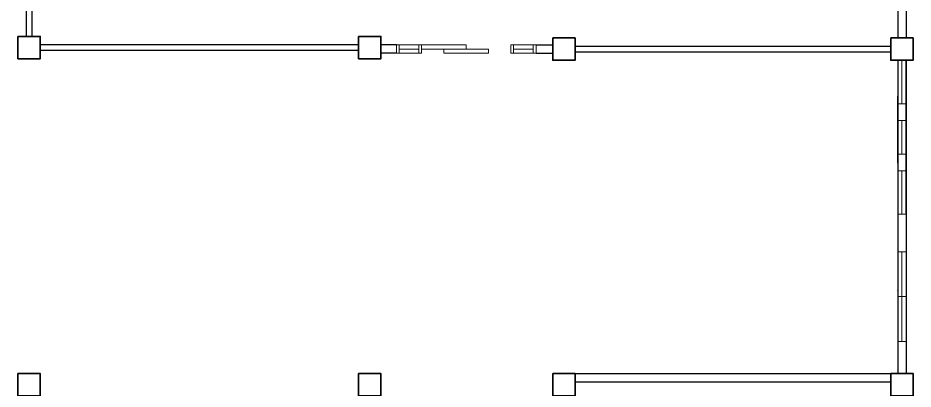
# Model space of a CAD drawing. Header units: millimetres. Extents: x 63005 to 126950, y 36019 to 74749.
# Drawn here: x 63223.28 to 63239.31, y 36163.65 to 36170.29 of the extents above; entities that cross this region are included whole.
import ezdxf

# ---------------------------------------------------------------- set-up
doc = ezdxf.new("R2010")
doc.units = ezdxf.units.MM
doc.header["$LTSCALE"] = 0.04

msp = doc.modelspace()

# ---------------------------------------------------------------- linework, layer by layer
at = {"color": 8, "linetype": 'ByBlock', "lineweight": 25}
for p, q in [((63239.03, 36172.655), (63239.03, 36169.93)), ((63239.18, 36172.655), (63239.18, 36169.93)), ((63223.43, 36172.58), (63223.43, 36169.957)), ((63223.53, 36172.58), (63223.53, 36169.957)), ((63239.03, 36169.53), (63239.03, 36163.93)), ((63239.18, 36169.53), (63239.18, 36163.93)), ((63239.18, 36166.778), (63239.18, 36169.53)), ((63239.03, 36167.691), (63239.03, 36168.891)), ((63239.18, 36167.691), (63239.18, 36168.891)), ((63239.18, 36168.454), (63239.18, 36168.754))]:
    msp.add_line(p, q, dxfattribs=at)
at = {"color": 8, "lineweight": 25}
for p, q in [((63229.38, 36169.807), (63223.68, 36169.807)), ((63233.255, 36169.78), (63238.905, 36169.78)), ((63229.38, 36169.707), (63223.68, 36169.707)), ((63233.255, 36169.68), (63238.905, 36169.68)), ((63233.255, 36163.93), (63238.905, 36163.93)), ((63233.255, 36163.78), (63238.905, 36163.78))]:
    msp.add_line(p, q, dxfattribs=at)
at = {"color": 8, "linetype": 'Continuous', "lineweight": 25}
for p, q in [((63230.055, 36169.807), (63229.78, 36169.807)), ((63232.555, 36169.805), (63232.855, 36169.805)), ((63230.055, 36169.655), (63229.78, 36169.655)), ((63232.555, 36169.655), (63232.855, 36169.655))]:
    msp.add_line(p, q, dxfattribs=at)
at = {"color": 8, "linetype": 'ByBlock', "lineweight": 13}
for p, q in [((63230.455, 36169.805), (63230.105, 36169.805)), ((63230.105, 36169.73), (63230.455, 36169.73)), ((63232.155, 36169.805), (63232.505, 36169.805)), ((63232.505, 36169.73), (63232.155, 36169.73)), ((63230.455, 36169.655), (63230.105, 36169.655)), ((63232.155, 36169.655), (63232.505, 36169.655))]:
    msp.add_line(p, q, dxfattribs=at)
at = {"color": 8, "linetype": 'ByBlock', "lineweight": 9}
for p, q in [((63239.03, 36168.891), (63239.03, 36169.53)), ((63239.03, 36168.754), (63239.03, 36169.53)), ((63239.105, 36169.53), (63239.105, 36168.754)), ((63239.18, 36168.891), (63239.18, 36169.53)), ((63239.18, 36168.754), (63239.03, 36168.754)), ((63239.18, 36168.454), (63239.03, 36168.454)), ((63239.03, 36168.454), (63239.03, 36167.854)), ((63239.105, 36168.454), (63239.105, 36167.854)), ((63239.18, 36168.154), (63239.18, 36168.454)), ((63239.03, 36167.854), (63239.18, 36167.854)), ((63239.03, 36167.854), (63239.03, 36167.554)), ((63239.03, 36167.691), (63239.03, 36166.928)), ((63239.18, 36167.691), (63239.18, 36166.928)), ((63239.03, 36167.554), (63239.18, 36167.554)), ((63239.105, 36167.554), (63239.105, 36166.779)), ((63239.18, 36167.554), (63239.18, 36166.778)), ((63239.18, 36166.928), (63239.18, 36166.778)), ((63239.18, 36166.778), (63239.03, 36166.78)), ((63239.03, 36166.016), (63239.03, 36166.778)), ((63239.03, 36166.68), (63239.03, 36163.93)), ((63239.18, 36166.016), (63239.18, 36166.778)), ((63239.03, 36164.505), (63239.03, 36166.105)), ((63239.03, 36166.105), (63239.18, 36166.105)), ((63239.105, 36166.105), (63239.105, 36164.505)), ((63239.03, 36164.816), (63239.03, 36166.016)), ((63239.18, 36164.816), (63239.18, 36166.016)), ((63239.03, 36165.305), (63239.18, 36165.305)), ((63239.18, 36165.305), (63239.18, 36164.505)), ((63239.03, 36164.816), (63239.03, 36163.93)), ((63239.18, 36164.816), (63239.18, 36163.93)), ((63239.18, 36164.505), (63239.03, 36164.505))]:
    msp.add_line(p, q, dxfattribs=at)
at = {"color": 8, "lineweight": 9, "ltscale": 0.4}
msp.add_line((63239.03, 36167.909), (63239.03, 36168.399), dxfattribs=at)
at = {"color": 8, "linetype": 'ByBlock', "lineweight": 35}
for points in [[(63223.28, 36169.957), (63223.68, 36169.957), (63223.68, 36169.557), (63223.28, 36169.557)], [(63229.38, 36169.957), (63229.78, 36169.957), (63229.78, 36169.557), (63229.38, 36169.557)], [(63232.855, 36169.93), (63233.255, 36169.93), (63233.255, 36169.53), (63232.855, 36169.53)], [(63238.905, 36169.93), (63239.305, 36169.93), (63239.305, 36169.53), (63238.905, 36169.53)], [(63223.28, 36163.93), (63223.68, 36163.93), (63223.68, 36163.53), (63223.28, 36163.53)], [(63229.38, 36163.931), (63229.78, 36163.931), (63229.78, 36163.531), (63229.38, 36163.531)], [(63232.855, 36163.93), (63233.255, 36163.93), (63233.255, 36163.53), (63232.855, 36163.53)], [(63238.905, 36163.93), (63239.305, 36163.93), (63239.305, 36163.53), (63238.905, 36163.53)]]:
    msp.add_lwpolyline(points, close=True, dxfattribs=at)
at = {"color": 8, "linetype": 'ByBlock', "lineweight": 13}
for points in [[(63230.105, 36169.805), (63230.105, 36169.655), (63230.055, 36169.655), (63230.055, 36169.805)], [(63230.505, 36169.805), (63230.505, 36169.655), (63230.455, 36169.655), (63230.455, 36169.805)], [(63230.505, 36169.805), (63231.305, 36169.805), (63231.305, 36169.73), (63230.505, 36169.73)], [(63230.905, 36169.73), (63231.705, 36169.73), (63231.705, 36169.655), (63230.905, 36169.655)], [(63232.105, 36169.805), (63232.105, 36169.655), (63232.155, 36169.655), (63232.155, 36169.805)], [(63232.505, 36169.805), (63232.505, 36169.655), (63232.555, 36169.655), (63232.555, 36169.805)]]:
    msp.add_lwpolyline(points, close=True, dxfattribs=at)
at = {"color": 8, "lineweight": 9}
for points in [[(63239.03, 36169.53), (63239.18, 36169.53), (63239.18, 36168.754), (63239.03, 36168.754)], [(63239.03, 36168.454), (63239.18, 36168.454), (63239.18, 36167.854), (63239.03, 36167.854)], [(63239.03, 36167.554), (63239.18, 36167.554), (63239.18, 36166.778), (63239.03, 36166.778)], [(63239.03, 36166.105), (63239.18, 36166.105), (63239.18, 36164.505), (63239.03, 36164.505)]]:
    msp.add_lwpolyline(points, close=True, dxfattribs=at)
at = {"color": 8, "linetype": 'ByBlock', "lineweight": 9}
for p in [(63239.03, 36168.291), (63239.03, 36165.416)]:
    msp.add_point(p, dxfattribs=at)

doc.saveas('drawing.dxf')
